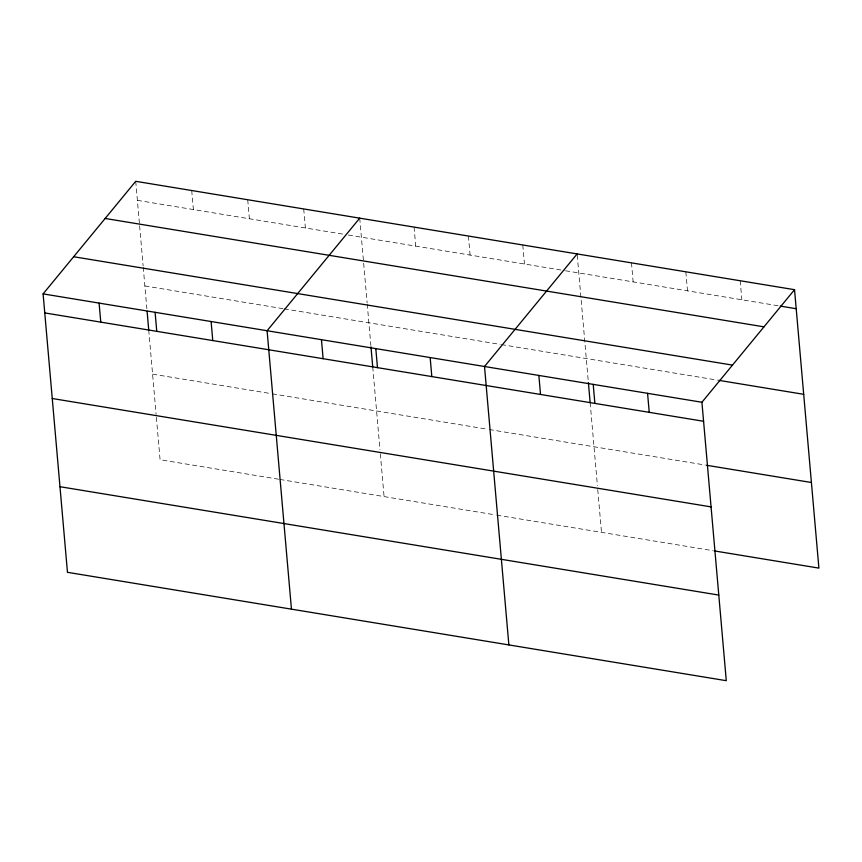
<?xml version="1.0" encoding="UTF-8"?>
<svg xmlns="http://www.w3.org/2000/svg" width="862" height="862" viewBox="0 0 862 862"><rect width="100%" height="100%" fill="white"/><g stroke="black" fill="none" stroke-linecap="round" stroke-linejoin="round"><path stroke-width="0.65" stroke-dasharray="4.31 3.23" d="M137.381 200.34L343.151 234.184M348.356 235.046L564.211 270.549M565.537 270.765L778.968 305.881M144.87 285.947L282.919 308.65M284.223 308.865L500.111 344.38M501.436 344.595L717.529 380.142M152.596 374.14L271.099 393.632M272.403 393.848L487.946 429.298M489.271 429.524L705.353 465.06M278.588 479.229L160.084 459.737L156.334 416.939M279.891 479.444L495.434 514.905M496.76 515.12L712.842 550.667M740.189 280.743L741.848 299.771M685.84 271.81L687.499 290.828M631.48 262.867L633.15 281.885M577.238 255.195L588.272 381.263M590.147 402.651L597.398 485.532M597.743 489.551L601.493 532.35M522.781 244.98L524.441 264.009M468.422 236.048L470.092 255.066M414.072 227.105L415.732 246.123M359.723 218.161L367.115 302.724M367.234 304.06L370.865 345.5M372.729 366.889L379.98 449.77M380.336 453.789L384.075 496.587M303.715 208.949L305.385 227.977M247.717 199.736L249.387 218.765M191.72 190.524L193.39 209.552M135.722 181.311L139.493 224.411M139.612 225.758L143.124 265.884M143.232 267.22L146.863 308.661M148.727 330.038L156.097 414.266"/><path stroke-width="1.29" d="M794.538 289.686L701.916 402.263L726.278 680.689L67.462 572.314L43.1 293.888L135.722 181.311L794.538 289.686L818.9 568.112L714.167 550.883M359.723 218.161L267.101 330.739L291.453 609.165M577.131 253.924L484.509 366.501L508.871 644.927M780.293 306.096L796.208 308.715M105.153 218.463L763.98 326.838M73.669 256.736L732.484 365.111M718.854 380.357L803.696 394.311M43.1 293.888L701.916 402.263M44.759 312.917L703.586 421.281M706.678 465.286L811.411 482.504M52.259 398.513L711.075 506.888M59.974 486.707L718.789 595.082M647.567 393.32L649.237 412.348M593.218 384.377L594.877 403.405M588.39 382.609L590.147 402.651M538.858 375.444L540.528 394.462M430.16 357.558L431.819 376.586M375.8 348.614L377.47 367.643M370.972 346.836L372.729 366.889M321.451 339.671L323.121 358.7M211.104 321.526L212.763 340.555M155.095 312.313L156.765 331.342M147.1 311.333L148.727 330.038M99.098 303.101L100.768 322.129"/></g></svg>
